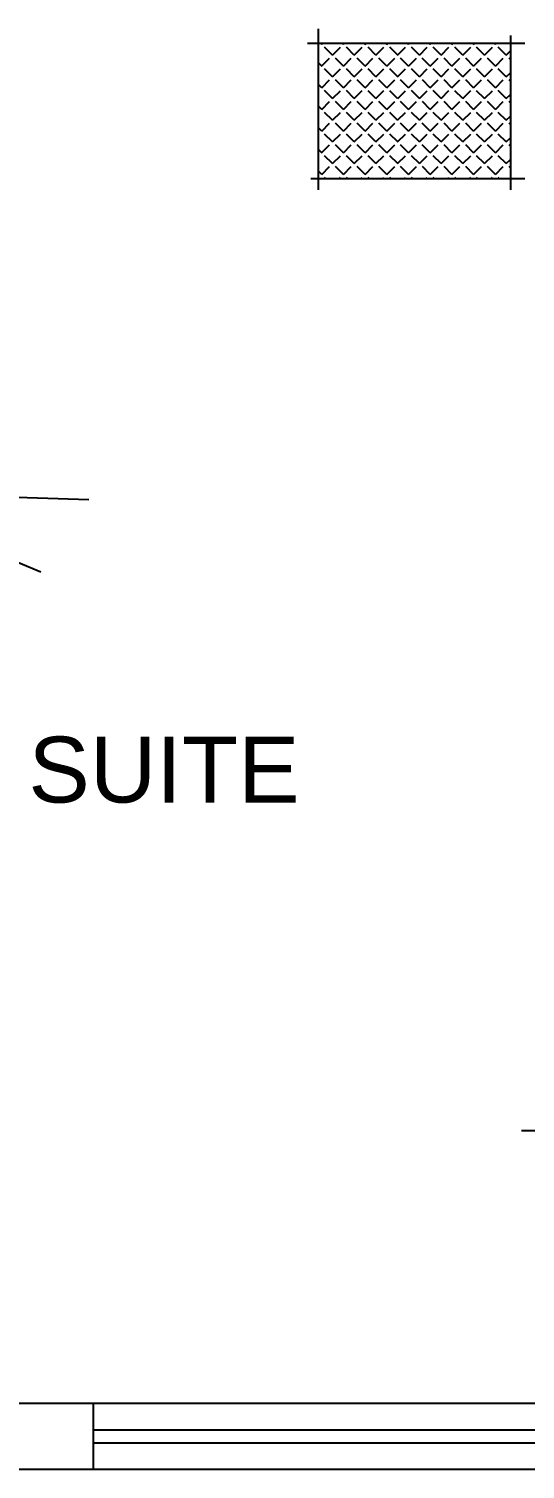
# Model space of a CAD drawing. Extents: x -109 to 1815, y -14679 to 345.
# Drawn here: x 40.776 to 41.905, y -2.458 to 0.823 of the extents above; entities that cross this region are included whole.
import ezdxf

# ---------------------------------------------------------------- set-up
doc = ezdxf.new("R2010")
doc.units = 0
doc.header["$MEASUREMENT"] = 0
for name, color, linetype in [('ESPEC', 2, 'CONTINUOUS'), ('ESQUADRIA', 2, 'CONTINUOUS'), ('JANELA', 3, 'CONTINUOUS'), ('MOB', 1, 'CONTINUOUS'), ('PAREDE', 6, 'CONTINUOUS'), ('REG120-160', 4, 'CONTINUOUS'), ('TEXTO', 1, 'CONTINUOUS'), ('UNIDADE', 4, 'CONTINUOUS')]:
    doc.layers.add(name, color=color, linetype=linetype)
doc.styles.add('REGUA120', font='arial.ttf')

# ---------------------------------------------------------------- blocks, each defined once
blk = doc.blocks.new('TV-PORT')
at = {"layer": 'MOB'}
for p, q in [((-0.05, 0.25), (0.25, 0.25)), ((-0.05, -0.25), (-0.05, 0.25)), ((0.0407, 0.181), (0.4916, 0.2545)), ((0.1, -0.25), (0.1, 0.25)), ((0.25, -0.25), (0.25, 0.25)), ((-0.05, 0.2152), (-0.125, 0.1719)), ((-0.125, -0.1719), (-0.125, 0.1719)), ((0.0392, 0.1765), (0.5584, 0.0689)), ((-0.125, 0.1573), (-0.05, 0.1573)), ((-0.125, 0.1373), (-0.05, 0.1373)), ((-0.125, 0.099), (-0.25, 0.0802)), ((-0.125, 0.1173), (-0.05, 0.1173)), ((-0.25, -0.0802), (-0.25, 0.0802)), ((-0.125, 0.0973), (-0.05, 0.0973)), ((-0.125, 0.0773), (-0.05, 0.0773)), ((-0.125, 0.0573), (-0.05, 0.0573)), ((0.0066, -0.0581), (0.0066, 0.0565)), ((0.0066, 0.0565), (0.0561, 0.0565)), ((0.0561, 0.0565), (0.0561, -0.0581)), ((-0.125, -0.0573), (-0.05, -0.0573)), ((0.0561, -0.0581), (0.0066, -0.0581)), ((-0.125, -0.099), (-0.25, -0.0802)), ((-0.125, -0.0773), (-0.05, -0.0773)), ((-0.125, -0.0973), (-0.05, -0.0973)), ((-0.125, -0.1173), (-0.05, -0.1173)), ((-0.125, -0.1373), (-0.05, -0.1373)), ((-0.125, -0.1573), (-0.05, -0.1573)), ((-0.05, -0.2152), (-0.125, -0.1719)), ((-0.05, -0.25), (0.25, -0.25))]:
    blk.add_line(p, q, dxfattribs=at)
blk.add_circle((0.039, 0.1793), 0.0102, dxfattribs=at)
blk.add_arc((-1.0199, 0), 1.2861, 350.9067, 9.0933, dxfattribs=at)
blk = doc.blocks.new('A$C6CC62935')
at = {"layer": 'UNIDADE', "xscale": 100.138401981294, "yscale": 100.138401981294, "zscale": 100.138401981294, "rotation": 180}
blk.add_blockref('TV-PORT', (55.92, 25.49), dxfattribs=at)

msp = doc.modelspace()

# ---------------------------------------------------------------- hatches: boundary and pattern name
at = {"layer": 'TEXTO'}
h = msp.add_hatch(dxfattribs=at)
h.set_pattern_fill('ANGLE,_O', color=256, scale=0.005, angle=45)
h.set_pattern_definition([(45, (76.584357, 167.952502), (-0.024695704, 0.024695704), [0.0254, -0.009525]), (135, (76.584357, 167.952502), (-0.024695704, -0.024695704), [0.0254, -0.009525])])
h.paths.add_polyline_path([(41.8718, 0.7902), (41.4352, 0.7902), (41.4352, 0.4809), (41.8551, 0.4809), (41.8718, 0.4975)])

# ---------------------------------------------------------------- linework, layer by layer
at = {"layer": 'ESQUADRIA'}
for p, q in [((40.9227, -2.3077), (42.9227, -2.3077)), ((40.9227, -2.4577), (42.9227, -2.4577))]:
    msp.add_line(p, q, dxfattribs=at)
at = {"layer": 'JANELA', "color": 3}
for p, q in [((40.9227, -2.3677), (42.9227, -2.3677)), ((40.9227, -2.3977), (42.9227, -2.3977)), ((40.9227, -2.3977), (42.9227, -2.3977))]:
    msp.add_line(p, q, dxfattribs=at)
at = {"layer": 'PAREDE'}
for p, q in [((40.0727, -2.3077), (40.9227, -2.3077)), ((40.9227, -2.3077), (40.9227, -2.4577)), ((38.5484, -2.4577), (40.9227, -2.4577))]:
    msp.add_line(p, q, dxfattribs=at)
at = {"layer": 'TEXTO'}
for p, q in [((41.4352, 0.4559), (41.4352, 0.8227)), ((41.4102, 0.7902), (41.9043, 0.7902)), ((41.8718, 0.8077), (41.8718, 0.4559)), ((41.9043, 0.4809), (41.4177, 0.4809)), ((44.0122, -1.7034), (41.8973, -1.6868))]:
    msp.add_line(p, q, dxfattribs=at)

# ---------------------------------------------------------------- block references
at = {"layer": 'ESPEC', "ltscale": 0.35, "xscale": -0.01, "yscale": 0.01, "zscale": 0.01, "rotation": 346.3636400466042}
msp.add_blockref('A$C6CC62935', (40.8686, -0.4302), dxfattribs=at)

# ---------------------------------------------------------------- texts
at = {"layer": 'REG120-160', "ltscale": 0.35, "style": 'REGUA120'}
msp.add_text('SUITE', height=0.15, dxfattribs=at).set_placement((40.7751, -0.9394))

doc.saveas('drawing.dxf')
